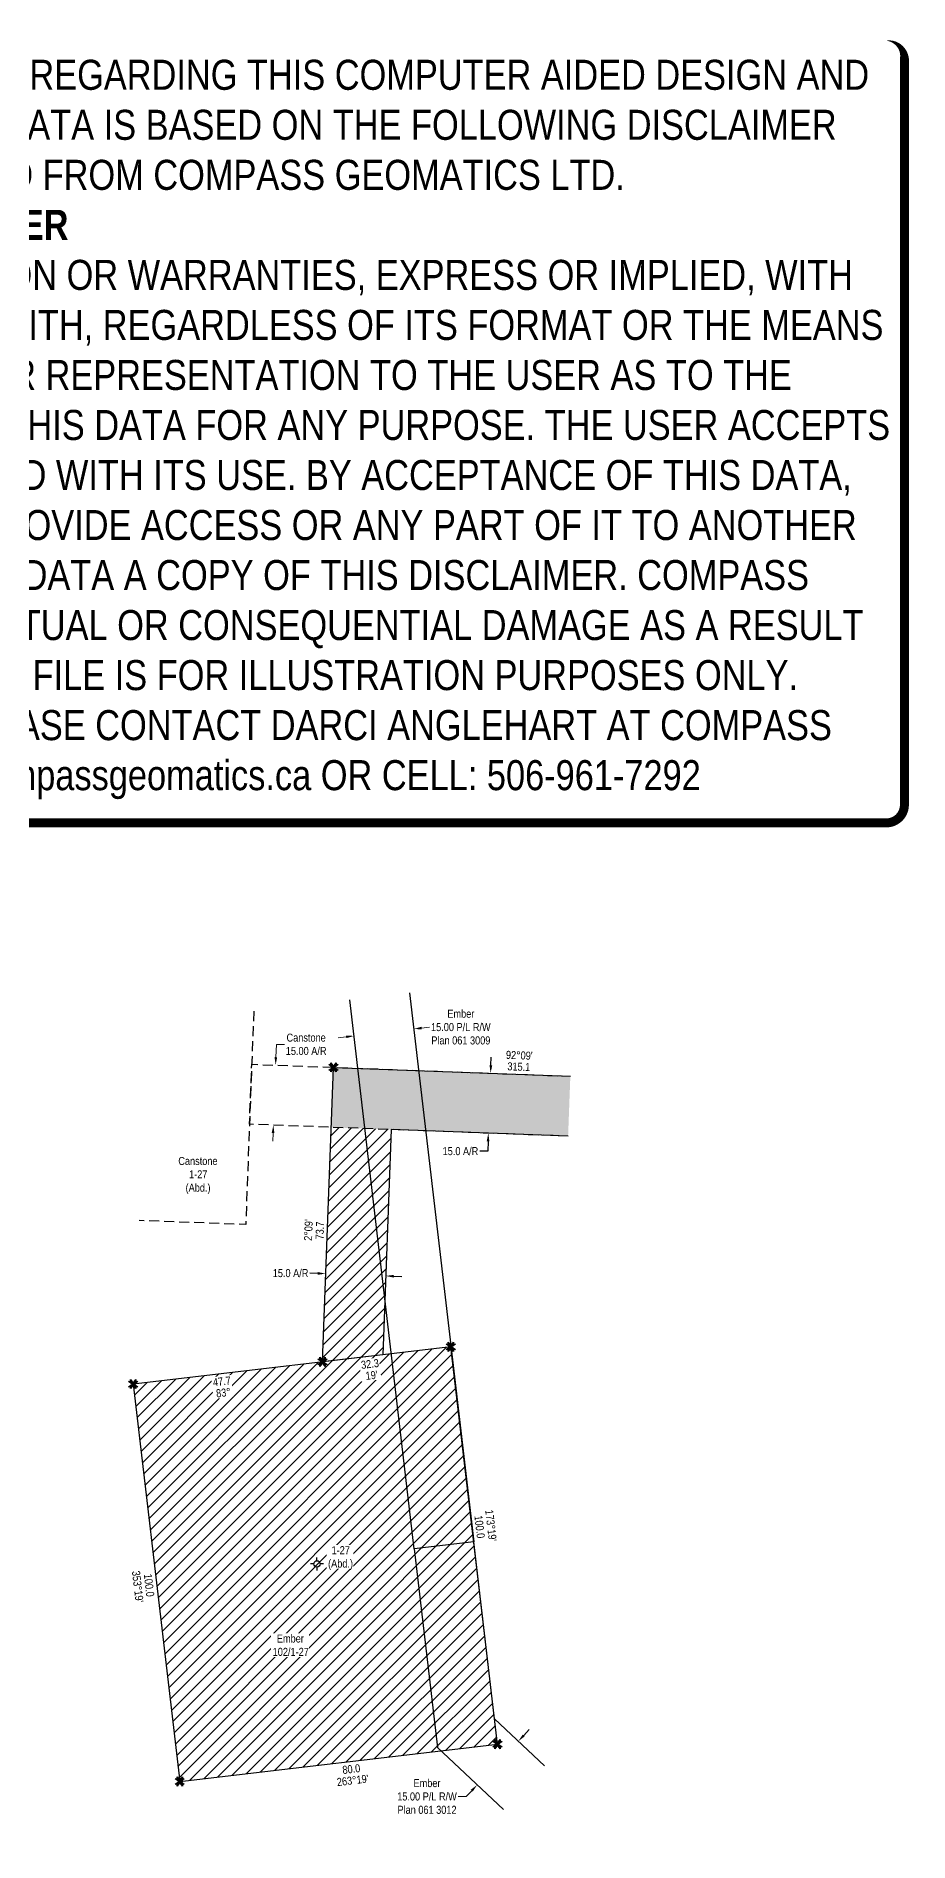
# Model space of a CAD drawing. Extents: x 309999 to 312368, y 5738313 to 5740569.
# Drawn here: x 311277 to 312368, y 5738313 to 5740569 of the extents above; entities that cross this region are included whole.
import ezdxf
from ezdxf.enums import TextEntityAlignment as Align

# ---------------------------------------------------------------- set-up
doc = ezdxf.new("R2010")
doc.units = 0
doc.header["$LTSCALE"] = 5
doc.header["$PDSIZE"] = 0.5
doc.linetypes.add('foc-ACCESSROAD', pattern=[3.75, 2.5, -1.25])
doc.layers.get('Defpoints').update_dxf_attribs({"color": 9})
for name, color, linetype in [('AS-DRILL-T', 8, 'Continuous'), ('C-RW', 13, 'Continuous'), ('F-AR', 190, 'foc-ACCESSROAD'), ('F-WS', 190, 'foc-ACCESSROAD'), ('L-BD1', 253, 'Continuous'), ('L-MON', 1, 'Continuous'), ('P-PROPOSED', 10, 'Continuous'), ('P-PROPOSED-H', 21, 'Continuous'), ('P-TXT', 4, 'Continuous')]:
    doc.layers.add(name, color=color, linetype=linetype)
for name, color, linetype, lineweight in [('C-RW-T', 13, 'Continuous', 9), ('C-WS-T', 13, 'Continuous', 9), ('F-AR-T', 190, 'Continuous', 9), ('F-WS-T', 190, 'Continuous', 9)]:
    doc.layers.add(name, color=color, linetype=linetype, lineweight=lineweight)
doc.layers.add('DISCLAIMER', color=7, linetype='Continuous', plot=False)
doc.layers.add('P-PROPOSED-EXISTING-H', color=7, linetype='Continuous', true_color=0xffeebd)
doc.styles.add('80', font='ARIALN.TTF', dxfattribs={"height": 10})
doc.styles.add('80CG', font='ARIALN.TTF', dxfattribs={"height": 10})
doc.styles.add('80L', font='ARIALN.TTF', dxfattribs={"height": 10})
doc.dimstyles.new('Compass 5 000', dxfattribs={"dimscale": 5, "dimtxt": 9, "dimasz": 2, "dimexe": 0.2, "dimexo": 0.0625, "dimgap": 0.5, "dimtad": 0, "dimtih": 1, "dimtoh": 1, "dimzin": 0, "dimdsep": 46, "dimtxsty": '80CG', "dimcen": 0.1, "dimse1": 1, "dimse2": 1, "dimclrd": 256, "dimclrt": 256, "dimaunit": 1, "dimadec": 4, "dimazin": 0, "dimtfac": 0.06, "dimtofl": 0, "dimtmove": 0, "dimatfit": 1, "dimfxl": 0.2, "dimtolj": 1, "dimtzin": 0, "dimlwd": -1, "dimarcsym": 0})

# ---------------------------------------------------------------- blocks, each defined once
blk = doc.blocks.new('GABD')
for p, q in [((-0.81, 0), (-1.62, 0)), ((0, 0.81), (0, 1.62)), ((1.62, 0), (0.81, 0)), ((0, -0.81), (0, -1.62))]:
    blk.add_line(p, q)
blk.add_circle((0, 0), 0.8)
blk = doc.blocks.new('TEMP')
h = blk.add_hatch(color=255)
h.dxf.hatch_style = 1
h.paths.add_polyline_path([(0, 0.25), (-0.67, 1.15), (-0.67, 0.67), (-1.15, 0.67), (-0.25, 0), (-1.15, -0.67), (-0.67, -0.67), (-0.67, -1.15), (0, -0.25), (0.67, -1.15), (0.67, -0.67), (1.15, -0.67), (0.25, 0), (1.15, 0.67), (0.67, 0.67), (0.67, 1.15)])
h.paths.add_polyline_path([(0.57, 0.85), (0.57, 0.57), (0.85, 0.57), (0.08, 0), (0.85, -0.57), (0.57, -0.57), (0.57, -0.85), (0, -0.08), (-0.57, -0.85), (-0.57, -0.57), (-0.85, -0.57), (-0.08, 0), (-0.85, 0.57), (-0.57, 0.57), (-0.57, 0.85), (0, 0.08)], flags=16)
h = blk.add_hatch(color=1)
h.dxf.hatch_style = 1
h.paths.add_polyline_path([(0, 0.08), (-0.57, 0.85), (-0.57, 0.57), (-0.85, 0.57), (-0.08, 0), (-0.85, -0.57), (-0.57, -0.57), (-0.57, -0.85), (0, -0.08), (0.57, -0.85), (0.57, -0.57), (0.85, -0.57), (0.08, 0), (0.85, 0.57), (0.57, 0.57), (0.57, 0.85)])
at = {"color": 1}
for p, q in [((-0.08, 0), (0.08, 0)), ((0, 0.08), (0, -0.08))]:
    blk.add_line(p, q, dxfattribs=at)
at = {"color": 255, "flags": 128}
blk.add_lwpolyline([(-0.25, 0), (-1.15, 0.67), (-0.67, 0.67), (-0.67, 1.15), (0, 0.25), (0.67, 1.15), (0.67, 0.67), (1.15, 0.67), (0.25, 0), (1.15, -0.67), (0.67, -0.67), (0.67, -1.15), (0, -0.25), (-0.67, -1.15), (-0.67, -0.67), (-1.15, -0.67)], close=True, dxfattribs=at)
at = {"color": 1, "flags": 128}
blk.add_lwpolyline([(-0.08, 0), (-0.85, 0.57), (-0.57, 0.57), (-0.57, 0.85), (0, 0.08), (0.57, 0.85), (0.57, 0.57), (0.85, 0.57), (0.08, 0), (0.85, -0.57), (0.57, -0.57), (0.57, -0.85), (0, -0.08), (-0.57, -0.85), (-0.57, -0.57), (-0.85, -0.57)], close=True, dxfattribs=at)
blk = doc.blocks.new('*D436')
at = {"layer": 'Defpoints', "color": 0, "transparency": 16777216}
for p in [(311596.5, 5739282.6), (311573.2, 5739208.4), (311593.7, 5739207.6)]:
    blk.add_point(p, dxfattribs=at)
at = {"layer": 'F-AR-T', "transparency": 16777216}
for p, q in [((311576.3, 5739293.4), (311577, 5739309.4)), ((311577, 5739309.4), (311587, 5739309.4)), ((311572.8, 5739198.4), (311572.4, 5739188.4))]:
    blk.add_line(p, q, dxfattribs=at)
for points in [[(311574.7, 5739293.4), (311578, 5739293.3), (311576, 5739283.4)], [(311571.1, 5739198.5), (311574.5, 5739198.4), (311573.2, 5739208.4)]]:
    blk.add_solid(points, dxfattribs=at)
at = {"layer": 'F-AR-T', "transparency": 16777216, "insert": (311614.2, 5739309.4), "char_height": 10, "attachment_point": 5, "style": '80CG'}
blk.add_mtext('\\A1;Canstone\\P15.00 A/R', dxfattribs=at)
blk = doc.blocks.new('*D437')
at = {"layer": 'C-RW-T', "transparency": 16777216}
for p, q in [((311886.3, 5738445.9), (311893.1, 5738453.2)), ((311821.2, 5738376.7), (311814.4, 5738369.5)), ((311814.4, 5738369.5), (311804.4, 5738369.5))]:
    blk.add_line(p, q, dxfattribs=at)
for points in [[(311885, 5738447), (311887.5, 5738444.7), (311879.4, 5738438.6)], [(311820, 5738377.9), (311822.5, 5738375.6), (311828.1, 5738384)]]:
    blk.add_solid(points, dxfattribs=at)
at = {"layer": 'Defpoints', "color": 0, "transparency": 16777216}
for p in [(311898.5, 5738420.6), (311828.1, 5738384), (311847.2, 5738366)]:
    blk.add_point(p, dxfattribs=at)
at = {"layer": 'C-RW-T', "transparency": 16777216, "insert": (311765.3, 5738369.5), "char_height": 10, "attachment_point": 5, "style": '80CG'}
blk.add_mtext('\\A1;Ember\\P15.00 P/L R/W\\PPlan 061 3012', dxfattribs=at)
blk = doc.blocks.new('*D438')
at = {"layer": 'C-RW-T', "transparency": 16777216}
for p, q in [((311758.6, 5739329.8), (311768.5, 5739330.9)), ((311664.2, 5739318.7), (311654.3, 5739317.5))]:
    blk.add_line(p, q, dxfattribs=at)
for points in [[(311758.4, 5739331.4), (311758.8, 5739328.1), (311748.7, 5739328.6)], [(311664.1, 5739320.4), (311664.4, 5739317.1), (311674.2, 5739319.9)]]:
    blk.add_solid(points, dxfattribs=at)
at = {"layer": 'Defpoints', "color": 0, "transparency": 16777216}
for p in [(311748.7, 5739328.6), (311748.8, 5739327.7), (311674.3, 5739318.9)]:
    blk.add_point(p, dxfattribs=at)
at = {"layer": 'C-RW-T', "transparency": 16777216, "insert": (311807.6, 5739330.9), "char_height": 10, "attachment_point": 5, "style": '80CG'}
blk.add_mtext('\\A1;Ember\\P15.00 P/L R/W\\PPlan 061 3009', dxfattribs=at)
blk = doc.blocks.new('*D440')
at = {"layer": 'Defpoints', "color": 0, "transparency": 16777216}
for p in [(311638.7, 5739022.8), (311638.9, 5739027), (311713.8, 5739024.2)]:
    blk.add_point(p, dxfattribs=at)
at = {"layer": 'P-TXT', "transparency": 16777216}
for p, q in [((311628.7, 5739023.1), (311618.8, 5739023.5)), ((311723.7, 5739019.6), (311733.7, 5739019.2))]:
    blk.add_line(p, q, dxfattribs=at)
for points in [[(311628.8, 5739024.8), (311628.7, 5739021.5), (311638.7, 5739022.8)], [(311723.7, 5739021.3), (311723.6, 5739017.9), (311713.7, 5739020)]]:
    blk.add_solid(points, dxfattribs=at)
at = {"layer": 'P-TXT', "transparency": 16777216, "insert": (311594.7, 5739023.5), "char_height": 10, "attachment_point": 5, "style": '80CG'}
blk.add_mtext('\\A1;15.0 A/R', dxfattribs=at)
blk = doc.blocks.new('*D441')
at = {"layer": 'Defpoints', "color": 0, "transparency": 16777216}
for p in [(311831.4, 5739273.8), (311828.6, 5739198.9), (311842, 5739198.4)]:
    blk.add_point(p, dxfattribs=at)
at = {"layer": 'P-TXT', "transparency": 16777216}
for p, q in [((311845.2, 5739283.3), (311845.6, 5739293.3)), ((311841.7, 5739188.4), (311841.2, 5739175.9)), ((311841.2, 5739175.9), (311831.2, 5739175.9))]:
    blk.add_line(p, q, dxfattribs=at)
for points in [[(311843.5, 5739283.4), (311846.9, 5739283.2), (311844.8, 5739273.3)], [(311840, 5739188.4), (311843.3, 5739188.3), (311842, 5739198.4)]]:
    blk.add_solid(points, dxfattribs=at)
at = {"layer": 'P-TXT', "transparency": 16777216, "insert": (311807.1, 5739175.9), "char_height": 10, "attachment_point": 5, "style": '80CG'}
blk.add_mtext('\\A1;15.0 A/R', dxfattribs=at)
blk = doc.blocks.new('Disclaimer_Legal')
at = {"layer": 'DISCLAIMER', "color": 254, "flags": 128}
blk.add_lwpolyline([(-3612.9, -1104.6, 37.5, 37.5, 0), (4096.1, -1104.6, 37.5, 37.5, 0.414214), (4171.1, -1029.6, 37.5, 37.5, 0), (4171.1, 2078.7, 37.5, 0, 0.414214), (4096.1, 2153.7, 0, 0, 0), (-3612.9, 2153.7, 0, 0, 0.414214), (-3687.9, 2078.7, 0, 0, 0), (-3687.9, -1029.6, 0, 37.5, 0.414214)], format="xyseb", close=True, dxfattribs=at)
at = {"layer": 'DISCLAIMER', "color": 254, "insert": (241.6, 533.9), "char_height": 125, "width": 7717.568, "attachment_point": 5, "style": '80'}
blk.add_mtext('NOTICE TO THE CORPORATION, PERSON &/OR PERSONS REGARDING THIS COMPUTER AIDED DESIGN AND DRAFTING (CADD) FILES. ACCEPTANCE OF THE CADD DATA IS BASED ON THE FOLLOWING DISCLAIMER WHICH COVERS ALL CADD DATA RECIEVED FROM COMPASS GEOMATICS LTD.\\P{\\fArial Narrow|b1|i0|c0|p34;DISCLAIMER}\\PCOMPASS GEOMATICS LTD. MAKES NO REPRESENTATION OR WARRANTIES, EXPRESS OR IMPLIED, WITH RESPECT TO THE REUSE OF THE DATA PROVIDED HEREWITH, REGARDLESS OF ITS FORMAT OR THE MEANS OF ITS TRANSMISSION. THERE IS NO GUARANTEE OR REPRESENTATION TO THE USER AS TO THE ACCURACY, CURRENCY, SUITABILITY OR RELIABILITY OF THIS DATA FOR ANY PURPOSE. THE USER ACCEPTS THE DATA "AS IS", AND ASSUMES ALL RISKS ASSOCIATED WITH ITS USE. BY ACCEPTANCE OF THIS DATA, THE USER AGREES NOT TO TRANSMIT THIS DATA OR PROVIDE ACCESS OR ANY PART OF IT TO ANOTHER PARTY UNLESS THE USER SHALL INCLUDE WITH THE DATA A COPY OF THIS DISCLAIMER. COMPASS GEOMATICS LTD. ASSUMES NO RESPONSIBILITY FOR ACTUAL OR CONSEQUENTIAL DAMAGE AS A RESULT OF ANY USER\'S RELIANCE ON THIS DATA. THIS CADD FILE IS FOR ILLUSTRATION PURPOSES ONLY.\\PIF YOU REQUIRE MORE ACCURATE INFORMATION, PLEASE CONTACT DARCI ANGLEHART AT COMPASS GEOMATICS LTD. VIA EMAIL: darci.anglehart@compassgeomatics.ca OR CELL: 506-961-7292', dxfattribs=at)

msp = doc.modelspace()

# ---------------------------------------------------------------- hatches: boundary and pattern name
at = {"layer": 'P-PROPOSED-EXISTING-H'}
h = msp.add_hatch(dxfattribs=at)
h.set_pattern_fill('ANSI31', color=256, scale=3.5, style=0)
h.paths.add_polyline_path([(311720.533, 5739202.9), (311645.585, 5739205.706), (311634.614, 5738912.611), (311709.998, 5738921.444)])
h = msp.add_hatch(dxfattribs=at)
h.set_pattern_fill('ANSI31', color=256, scale=3.5, style=0)
h.paths.add_polyline_path([(311795.216, 5738931.429), (311397.934, 5738884.878), (311456.122, 5738388.276), (311853.404, 5738434.826)])
at = {"layer": 'P-PROPOSED-H'}
msp.add_hatch(color=256, dxfattribs=at).paths.add_polyline_path([(311944.527, 5739269.568), (311648.391, 5739280.653), (311645.585, 5739205.706), (311941.722, 5739194.621)])

# ---------------------------------------------------------------- linework, layer by layer
at = {"layer": 'C-RW', "flags": 128}
for points in [[(311743.405, 5739373.554), (311823.74, 5738687.744), (311749.3, 5738679.019), (311668.907, 5739364.827)], [(311912.266, 5738407.682), (311849.68, 5738466.609), (311823.74, 5738687.744), (311749.3, 5738679.019), (311778.4, 5738430.739), (311860.925, 5738353.153)]]:
    msp.add_lwpolyline(points, dxfattribs=at)
at = {"layer": 'F-AR', "flags": 128}
msp.add_lwpolyline([(311941.722, 5739194.621), (311543.341, 5739209.533), (311546.146, 5739284.48), (311944.527, 5739269.568)], dxfattribs=at)
at = {"layer": 'F-WS', "flags": 128}
msp.add_lwpolyline([(311548.626, 5739350.738), (311538.652, 5739084.266), (311405.584, 5739089.247)], dxfattribs=at)
at = {"layer": 'P-PROPOSED', "flags": 128}
msp.add_lwpolyline([(311941.722, 5739194.621), (311720.533, 5739202.9), (311709.998, 5738921.444), (311634.614, 5738912.611), (311648.391, 5739280.653), (311944.527, 5739269.568)], dxfattribs=at)
msp.add_lwpolyline([(311795.216, 5738931.429), (311397.934, 5738884.878), (311456.122, 5738388.276), (311853.404, 5738434.826)], close=True, dxfattribs=at)

# ---------------------------------------------------------------- block references
at = {"layer": 'AS-DRILL-T', "xscale": 5, "yscale": 5, "zscale": 5}
msp.add_blockref('GABD', (311627.733, 5738660.135), dxfattribs=at)
at = {"layer": 'DISCLAIMER', "xscale": 0.3, "yscale": 0.3, "zscale": 0.3}
msp.add_blockref('Disclaimer_Legal', (311110.89, 5739917.531), dxfattribs=at)
at = {"layer": 'L-MON', "xscale": 5, "yscale": 5, "zscale": 5}
for p in [(311648.391, 5739280.653), (311634.614, 5738912.611), (311795.216, 5738931.429), (311397.934, 5738884.878), (311853.404, 5738434.826), (311456.122, 5738388.276)]:
    msp.add_blockref('TEMP', p, dxfattribs=at)

# ---------------------------------------------------------------- texts
at = {"layer": 'F-WS-T', "insert": (311454.04, 5739168.636), "char_height": 10, "attachment_point": 1, "style": '80L'}
msp.add_mtext_dynamic_manual_height_columns('\\pi0.32285;Canstone\\P\\pi13.74031;1-27\\P\\pi9.41221;(Abd.)', width=48.64025, gutter_width=50, heights=[0], dxfattribs=at)
at = {"layer": 'L-BD1', "style": '80L'}
for s, rotation, p in [("92°09'", 357.856336, (311880.668, 5739295.725)), ('315.1', 357.856336, (311880.135, 5739281.485)), ("2°09'", 87.856336, (311617.013, 5739077.303)), ('73.7', 87.856336, (311631.253, 5739076.77)), ('100.0', 276.682995, (311831.139, 5738706.476)), ("173°19'", 276.682995, (311845.292, 5738708.134)), ("353°19'", 276.682995, (311403.673, 5738631.813)), ('100.0', 276.682995, (311417.827, 5738633.471)), ('80.0', 6.682995, (311670.661, 5738403.849)), ("263°19'", 6.682995, (311672.319, 5738389.696))]:
    msp.add_text(s, height=10, rotation=rotation, dxfattribs=at).set_placement(p, align=Align.MIDDLE_CENTER)

# ---------------------------------------------------------------- dimensions: what is measured, and where the dimension line sits
at = {"layer": 'C-RW-T'}
for base, p1, p2, angle, text, picture, middle in [((311748.671, 5739328.602), (311674.285, 5739318.947), (311748.779, 5739327.673), 6.681086, 'Ember\\P15.00 P/L R/W\\PPlan 061 3009', '*D438', (311807.617, 5739330.929)), ((311828.091, 5738384.022), (311898.518, 5738420.626), (311847.208, 5738366.049), 226.767284, 'Ember\\P15.00 P/L R/W\\PPlan 061 3012', '*D437', (311765.309, 5738369.451))]:
    dim = msp.add_linear_dim(base=base, p1=p1, p2=p2, angle=angle, text=text, dimstyle='Compass 5 000', dxfattribs=at)
    dim.commit()
    dim.dimension.update_dxf_attribs({"geometry": picture, "text_midpoint": middle, "dimtype": 161})
at = {"layer": 'F-AR-T'}
dim = msp.add_linear_dim(base=(311573.169, 5739208.416), p1=(311596.54, 5739282.594), p2=(311593.734, 5739207.646), angle=267.856336, text='Canstone\\P15.00 A/R', dimstyle='Compass 5 000', dxfattribs=at)
dim.commit()
dim.dimension.update_dxf_attribs({"geometry": '*D436', "text_midpoint": (311614.232, 5739309.425), "dimtype": 161})
at = {"layer": 'P-TXT'}
for base, p1, p2, angle, picture, middle in [((311842.034, 5739198.352), (311831.414, 5739273.802), (311828.609, 5739198.855), 267.856336, '*D441', (311807.097, 5739175.887)), ((311638.738, 5739022.764), (311713.845, 5739024.217), (311638.897, 5739027.023), 177.856336, '*D440', (311594.655, 5739023.512))]:
    dim = msp.add_linear_dim(base=base, p1=p1, p2=p2, angle=angle, text='15.0 A/R', dimstyle='Compass 5 000', dxfattribs=at)
    dim.commit()
    dim.dimension.update_dxf_attribs({"geometry": picture, "text_midpoint": middle, "dimtype": 161})

# ---------------------------------------------------------------- next in the draw order: texts
at = {"layer": 'AS-DRILL-T', "insert": (311641.23, 5738682.271), "char_height": 10, "attachment_point": 1, "style": '80L', "bg_fill": 3, "box_fill_scale": 1.15, "bg_fill_color": 256, "bg_fill_true_color": 256, "bg_fill_transparency": 0}
msp.add_mtext_dynamic_manual_height_columns('\\pi4.72258;1-27\\P\\pi0.39447;(Abd.)', width=30.60477, gutter_width=50, heights=[0], dxfattribs=at)
at = {"layer": 'C-WS-T', "insert": (311571.672, 5738571.921), "char_height": 10, "attachment_point": 1, "style": '80L', "bg_fill": 3, "box_fill_scale": 1.15, "bg_fill_color": 256, "bg_fill_true_color": 256, "bg_fill_transparency": 0}
msp.add_mtext_dynamic_manual_height_columns('\\pi5.90266;Ember\\P\\pi0.66392;102/1-27', width=44.78622, gutter_width=50, heights=[0], dxfattribs=at)
at = {"layer": 'L-BD1', "char_height": 10, "width": 21.85989, "attachment_point": 1, "rotation": 6.682995, "line_spacing_factor": 0.855, "style": '80L', "bg_fill": 3, "box_fill_scale": 1.15, "bg_fill_color": 256, "bg_fill_true_color": 256, "bg_fill_transparency": 0}
for s, insert in [("\\pi0.28192;32.3 \\P\\pi4.35764;19'", (311681.994, 5738913.632)), ('\\pi0.1148;47.7 \\P\\pi2.4545;83°', (311497.006, 5738891.956))]:
    msp.add_mtext(s, dxfattribs=dict(at, insert=insert))

doc.saveas('drawing.dxf')
